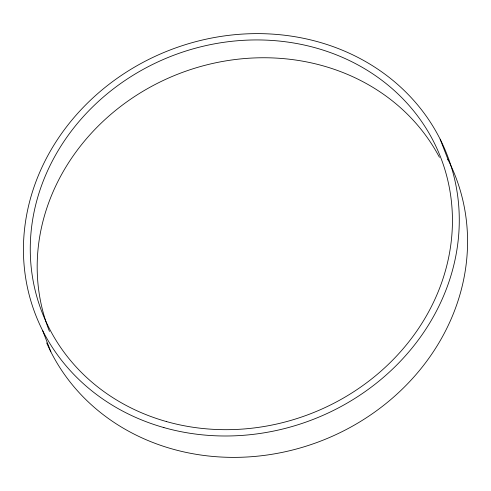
<?xml version="1.0" encoding="UTF-8"?>
<svg xmlns="http://www.w3.org/2000/svg" width="491" height="491" viewBox="0 0 491 491"><rect width="100%" height="100%" fill="white"/><g stroke="black" fill="none" stroke-linecap="round" stroke-linejoin="round"><path stroke-width="0.74" d="M440.145 139.186L448.436 160.569M42.564 330.431L50.855 351.814M447.749 159.225A220.754 198.076 -21.2 0 1 334.733 435.173A220.754 198.076 -21.2 0 1 46.663 342.89M49.481 331.413A213.831 191.858 -21.2 0 1 167.916 78.321A213.831 191.858 -21.2 0 1 439.433 157.323M163.926 427.587A220.754 198.076 -21.2 0 0 456.483 188.262A220.754 198.076 -21.2 0 0 103.65 88.583A220.754 198.076 -21.2 0 0 163.926 427.587M166.357 421.542A213.831 191.858 -21.2 0 0 449.731 189.722A213.831 191.858 -21.2 0 0 107.971 93.167A213.831 191.858 -21.2 0 0 166.357 421.542"/></g></svg>
